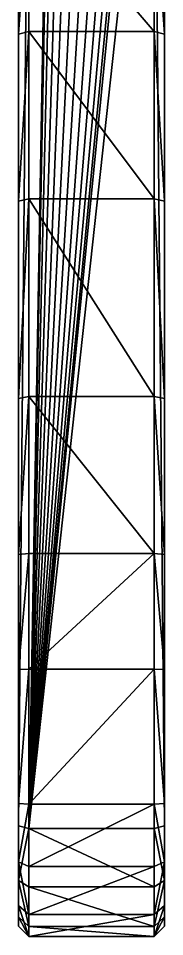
# Model space of a CAD drawing. Header units: metres. Extents: x -0.009 to 0.009, y -0.111 to 0.037.
# Drawn here: x -0.0077 to 0.0077, y -0.1106 to -0.0135 of the extents above; entities that cross this region are included whole.
import ezdxf

# ---------------------------------------------------------------- set-up
doc = ezdxf.new("R2010")
doc.units = ezdxf.units.M
doc.layers.add('GOLF_PUTTER', color=1, linetype='CONTINUOUS')

msp = doc.modelspace()

# ---------------------------------------------------------------- linework, layer by layer
at = {"layer": 'GOLF_PUTTER', "color": 3}
for points in [[(-0.007721, -0.098865, 0.026961), (-0.007721, 0.022397, 0.045593), (-0.007721, 0.000286, 0.018162)], [(-0.006631, 0.022331, 0.046686), (-0.007721, 0.022397, 0.045593), (-0.007721, -0.098865, 0.026961)], [(-0.006631, -0.099148, 0.02802), (-0.006631, 0.022331, 0.046686), (-0.007721, -0.098865, 0.026961)], [(0.006631, 0.022331, 0.046686), (-0.006631, -0.099148, 0.02802), (0.006631, -0.099148, 0.02802)], [(0.006631, 0.022331, 0.046686), (0.004465, 0.013339, 0.045304), (-0.006631, -0.099148, 0.02802)], [(-0.004623, 0.014477, 0.045479), (-0.006631, 0.022331, 0.046686), (-0.006631, -0.099148, 0.02802)], [(0.007721, 0.022397, 0.045593), (0.006631, 0.022331, 0.046686), (0.007721, -0.098865, 0.026961)], [(0.006631, 0.022331, 0.046686), (0.006631, -0.099148, 0.02802), (0.007721, -0.098865, 0.026961)], [(0.007721, 0.022397, 0.045593), (0.007721, -0.098865, 0.026961), (0.007721, 0.000286, 0.018162)], [(-0.004465, 0.013339, 0.045304), (-0.004623, 0.014477, 0.045479), (-0.006631, -0.099148, 0.02802)], [(0.004465, 0.013339, 0.045304), (0.004003, 0.012279, 0.045141), (-0.006631, -0.099148, 0.02802)], [(-0.004003, 0.012279, 0.045141), (-0.004465, 0.013339, 0.045304), (-0.006631, -0.099148, 0.02802)], [(0.004003, 0.012279, 0.045141), (0.003269, 0.011368, 0.045001), (-0.006631, -0.099148, 0.02802)], [(-0.003269, 0.011368, 0.045001), (-0.004003, 0.012279, 0.045141), (-0.006631, -0.099148, 0.02802)], [(0.003269, 0.011368, 0.045001), (0.002311, 0.01067, 0.044894), (-0.006631, -0.099148, 0.02802)], [(-0.002311, 0.01067, 0.044894), (-0.003269, 0.011368, 0.045001), (-0.006631, -0.099148, 0.02802)], [(0.002311, 0.01067, 0.044894), (0.001196, 0.01023, 0.044826), (-0.006631, -0.099148, 0.02802)], [(-0.001196, 0.01023, 0.044826), (-0.002311, 0.01067, 0.044894), (-0.006631, -0.099148, 0.02802)], [(0.001196, 0.01023, 0.044826), (0, 0.01008, 0.044803), (-0.006631, -0.099148, 0.02802)], [(0, 0.01008, 0.044803), (-0.001196, 0.01023, 0.044826), (-0.006631, -0.099148, 0.02802)], [(-0.007721, -0.015199, 0.013538), (-0.006631, 0.000613, 0.017123), (-0.006631, -0.014907, 0.012488)], [(-0.007721, 0.000286, 0.018162), (-0.006631, 0.000613, 0.017123), (-0.007721, -0.015199, 0.013538)], [(-0.007721, -0.098865, 0.026961), (-0.007721, 0.000286, 0.018162), (-0.007721, -0.015199, 0.013538)], [(-0.006631, 0.000613, 0.017123), (0.006631, -0.014907, 0.012488), (-0.006631, -0.014907, 0.012488)], [(-0.006631, 0.000613, 0.017123), (0.006631, 0.000613, 0.017123), (0.006631, -0.014907, 0.012488)], [(0.006631, 0.000613, 0.017123), (0.007721, -0.015199, 0.013538), (0.006631, -0.014907, 0.012488)], [(0.006631, 0.000613, 0.017123), (0.007721, 0.000286, 0.018162), (0.007721, -0.015199, 0.013538)], [(0.007721, 0.000286, 0.018162), (0.007721, -0.098865, 0.026961), (0.007721, -0.015199, 0.013538)], [(-0.007721, -0.03285, 0.008974), (-0.006631, -0.014907, 0.012488), (-0.006631, -0.032602, 0.007913)], [(-0.007721, -0.015199, 0.013538), (-0.006631, -0.014907, 0.012488), (-0.007721, -0.03285, 0.008974)], [(-0.007721, -0.098865, 0.026961), (-0.007721, -0.015199, 0.013538), (-0.007721, -0.03285, 0.008974)], [(-0.006631, -0.014907, 0.012488), (0.006631, -0.032602, 0.007913), (-0.006631, -0.032602, 0.007913)], [(-0.006631, -0.014907, 0.012488), (0.006631, -0.014907, 0.012488), (0.006631, -0.032602, 0.007913)], [(0.006631, -0.014907, 0.012488), (0.007721, -0.03285, 0.008974), (0.006631, -0.032602, 0.007913)], [(0.006631, -0.014907, 0.012488), (0.007721, -0.015199, 0.013538), (0.007721, -0.03285, 0.008974)], [(0.007721, -0.015199, 0.013538), (0.007721, -0.098865, 0.026961), (0.007721, -0.03285, 0.008974)], [(-0.007721, -0.053685, 0.004589), (-0.006631, -0.032602, 0.007913), (-0.006631, -0.053489, 0.003516)], [(-0.007721, -0.03285, 0.008974), (-0.006631, -0.032602, 0.007913), (-0.007721, -0.053685, 0.004589)], [(-0.007721, -0.104636, 0.024721), (-0.007721, -0.03285, 0.008974), (-0.007721, -0.053685, 0.004589)], [(-0.007721, -0.104636, 0.024721), (-0.007721, -0.098865, 0.026961), (-0.007721, -0.03285, 0.008974)], [(-0.006631, -0.032602, 0.007913), (0.006631, -0.053489, 0.003516), (-0.006631, -0.053489, 0.003516)], [(-0.006631, -0.032602, 0.007913), (0.006631, -0.032602, 0.007913), (0.006631, -0.053489, 0.003516)], [(0.006631, -0.032602, 0.007913), (0.007721, -0.053685, 0.004589), (0.006631, -0.053489, 0.003516)], [(0.006631, -0.032602, 0.007913), (0.007721, -0.03285, 0.008974), (0.007721, -0.053685, 0.004589)], [(0.007721, -0.03285, 0.008974), (0.007721, -0.104636, 0.024721), (0.007721, -0.053685, 0.004589)], [(0.007721, -0.098865, 0.026961), (0.007721, -0.104636, 0.024721), (0.007721, -0.03285, 0.008974)], [(-0.007721, -0.070191, 0.002033), (-0.006631, -0.053489, 0.003516), (-0.006631, -0.070066, 0.000949)], [(-0.007721, -0.053685, 0.004589), (-0.006631, -0.053489, 0.003516), (-0.007721, -0.070191, 0.002033)], [(-0.007721, -0.104636, 0.024721), (-0.007721, -0.053685, 0.004589), (-0.007721, -0.070191, 0.002033)], [(-0.006631, -0.053489, 0.003516), (0.006631, -0.070066, 0.000949), (-0.006631, -0.070066, 0.000949)], [(-0.006631, -0.053489, 0.003516), (0.006631, -0.053489, 0.003516), (0.006631, -0.070066, 0.000949)], [(0.006631, -0.053489, 0.003516), (0.007721, -0.070191, 0.002033), (0.006631, -0.070066, 0.000949)], [(0.006631, -0.053489, 0.003516), (0.007721, -0.053685, 0.004589), (0.007721, -0.070191, 0.002033)], [(0.007721, -0.053685, 0.004589), (0.007721, -0.104636, 0.024721), (0.007721, -0.070191, 0.002033)], [(-0.007721, -0.082341, 0.00109), (-0.007721, -0.070191, 0.002033), (-0.006631, -0.070066, 0.000949)], [(-0.007721, -0.082341, 0.00109), (-0.006631, -0.070066, 0.000949), (-0.006631, -0.082302)], [(-0.007721, -0.104636, 0.024721), (-0.007721, -0.070191, 0.002033), (-0.007721, -0.082341, 0.00109)], [(-0.006631, -0.070066, 0.000949), (0.006631, -0.070066, 0.000949), (-0.006631, -0.082302)], [(0.006631, -0.070066, 0.000949), (0.006631, -0.082302), (-0.006631, -0.082302)], [(0.006631, -0.070066, 0.000949), (0.007721, -0.082341, 0.00109), (0.006631, -0.082302)], [(0.007721, -0.070191, 0.002033), (0.007721, -0.082341, 0.00109), (0.006631, -0.070066, 0.000949)], [(0.007721, -0.070191, 0.002033), (0.007721, -0.104636, 0.024721), (0.007721, -0.082341, 0.00109)], [(-0.007721, -0.096512, 0.001192), (-0.007721, -0.082341, 0.00109), (-0.006631, -0.082302)], [(-0.006631, -0.096567, 0.000102), (-0.007721, -0.096512, 0.001192), (-0.006631, -0.082302)], [(-0.007721, -0.096512, 0.001192), (-0.007721, -0.108467, 0.019561), (-0.007721, -0.082341, 0.00109)], [(-0.007721, -0.108467, 0.019561), (-0.007721, -0.104636, 0.024721), (-0.007721, -0.082341, 0.00109)], [(-0.006631, -0.096567, 0.000102), (-0.006631, -0.082302), (0.006631, -0.082302)], [(0.006631, -0.096567, 0.000102), (-0.006631, -0.096567, 0.000102), (0.006631, -0.082302)], [(0.007721, -0.096512, 0.001192), (0.006631, -0.096567, 0.000102), (0.006631, -0.082302)], [(0.007721, -0.082341, 0.00109), (0.007721, -0.096512, 0.001192), (0.006631, -0.082302)], [(0.007721, -0.108467, 0.019561), (0.007721, -0.096512, 0.001192), (0.007721, -0.082341, 0.00109)], [(0.007721, -0.104636, 0.024721), (0.007721, -0.108467, 0.019561), (0.007721, -0.082341, 0.00109)], [(-0.007721, -0.102669, 0.001778), (-0.007721, -0.107294, 0.006163), (-0.007721, -0.096512, 0.001192)], [(-0.007721, -0.107294, 0.006163), (-0.007721, -0.109457, 0.012726), (-0.007721, -0.096512, 0.001192)], [(-0.007721, -0.109457, 0.012726), (-0.007721, -0.108467, 0.019561), (-0.007721, -0.096512, 0.001192)], [(-0.007721, -0.102669, 0.001778), (-0.007721, -0.096512, 0.001192), (-0.006631, -0.096567, 0.000102)], [(-0.006631, -0.103146, 0.000729), (-0.007721, -0.102669, 0.001778), (-0.006631, -0.096567, 0.000102)], [(-0.006631, -0.103146, 0.000729), (-0.006631, -0.096567, 0.000102), (0.006631, -0.096567, 0.000102)], [(0.006631, -0.103146, 0.000729), (-0.006631, -0.103146, 0.000729), (0.006631, -0.096567, 0.000102)], [(0.007721, -0.096512, 0.001192), (0.007721, -0.102669, 0.001778), (0.006631, -0.096567, 0.000102)], [(0.007721, -0.102669, 0.001778), (0.006631, -0.103146, 0.000729), (0.006631, -0.096567, 0.000102)], [(0.007721, -0.107294, 0.006163), (0.007721, -0.102669, 0.001778), (0.007721, -0.096512, 0.001192)], [(0.007721, -0.109457, 0.012726), (0.007721, -0.107294, 0.006163), (0.007721, -0.096512, 0.001192)], [(0.007721, -0.108467, 0.019561), (0.007721, -0.109457, 0.012726), (0.007721, -0.096512, 0.001192)], [(-0.006631, -0.099148, 0.02802), (-0.007721, -0.098865, 0.026961), (-0.007721, -0.104636, 0.024721)], [(0.007721, -0.098865, 0.026961), (0.006631, -0.099148, 0.02802), (0.007721, -0.104636, 0.024721)], [(-0.006631, -0.105324, 0.025623), (-0.006631, -0.099148, 0.02802), (-0.007721, -0.104636, 0.024721)], [(-0.006631, -0.099148, 0.02802), (-0.006631, -0.105324, 0.025623), (0.006631, -0.105324, 0.025623)], [(0.006631, -0.099148, 0.02802), (-0.006631, -0.099148, 0.02802), (0.006631, -0.105324, 0.025623)], [(0.006631, -0.099148, 0.02802), (0.006631, -0.105324, 0.025623), (0.007721, -0.104636, 0.024721)], [(-0.006631, -0.108243, 0.005562), (-0.007721, -0.102669, 0.001778), (-0.006631, -0.103146, 0.000729)], [(-0.006631, -0.108243, 0.005562), (-0.007721, -0.107294, 0.006163), (-0.007721, -0.102669, 0.001778)], [(0.007721, -0.102669, 0.001778), (0.006631, -0.108243, 0.005562), (0.006631, -0.103146, 0.000729)], [(0.007721, -0.107294, 0.006163), (0.006631, -0.108243, 0.005562), (0.007721, -0.102669, 0.001778)], [(-0.006631, -0.108243, 0.005562), (-0.006631, -0.103146, 0.000729), (0.006631, -0.103146, 0.000729)], [(0.006631, -0.108243, 0.005562), (-0.006631, -0.108243, 0.005562), (0.006631, -0.103146, 0.000729)], [(-0.006631, -0.109505, 0.019989), (-0.007721, -0.104636, 0.024721), (-0.007721, -0.108467, 0.019561)], [(-0.006631, -0.105324, 0.025623), (-0.007721, -0.104636, 0.024721), (-0.006631, -0.109505, 0.019989)], [(0.007721, -0.104636, 0.024721), (0.006631, -0.109505, 0.019989), (0.007721, -0.108467, 0.019561)], [(0.007721, -0.104636, 0.024721), (0.006631, -0.105324, 0.025623), (0.006631, -0.109505, 0.019989)], [(-0.006631, -0.105324, 0.025623), (-0.006631, -0.109505, 0.019989), (0.006631, -0.109505, 0.019989)], [(0.006631, -0.105324, 0.025623), (-0.006631, -0.105324, 0.025623), (0.006631, -0.109505, 0.019989)], [(-0.006631, -0.110572, 0.012629), (-0.007721, -0.107294, 0.006163), (-0.006631, -0.108243, 0.005562)], [(-0.006631, -0.110572, 0.012629), (-0.007721, -0.109457, 0.012726), (-0.007721, -0.107294, 0.006163)], [(0.007721, -0.107294, 0.006163), (0.006631, -0.110572, 0.012629), (0.006631, -0.108243, 0.005562)], [(0.007721, -0.109457, 0.012726), (0.006631, -0.110572, 0.012629), (0.007721, -0.107294, 0.006163)], [(-0.007721, -0.108467, 0.019561), (-0.007721, -0.109457, 0.012726), (-0.006631, -0.110572, 0.012629)], [(-0.006631, -0.109505, 0.019989), (-0.007721, -0.108467, 0.019561), (-0.006631, -0.110572, 0.012629)], [(-0.006631, -0.110572, 0.012629), (-0.006631, -0.108243, 0.005562), (0.006631, -0.108243, 0.005562)], [(0.006631, -0.110572, 0.012629), (-0.006631, -0.110572, 0.012629), (0.006631, -0.108243, 0.005562)], [(0.007721, -0.109457, 0.012726), (0.007721, -0.108467, 0.019561), (0.006631, -0.110572, 0.012629)], [(0.007721, -0.108467, 0.019561), (0.006631, -0.109505, 0.019989), (0.006631, -0.110572, 0.012629)], [(-0.006631, -0.109505, 0.019989), (-0.006631, -0.110572, 0.012629), (0.006631, -0.110572, 0.012629)], [(0.006631, -0.109505, 0.019989), (-0.006631, -0.109505, 0.019989), (0.006631, -0.110572, 0.012629)]]:
    msp.add_3dface(points, dxfattribs=at)

doc.saveas('drawing.dxf')
